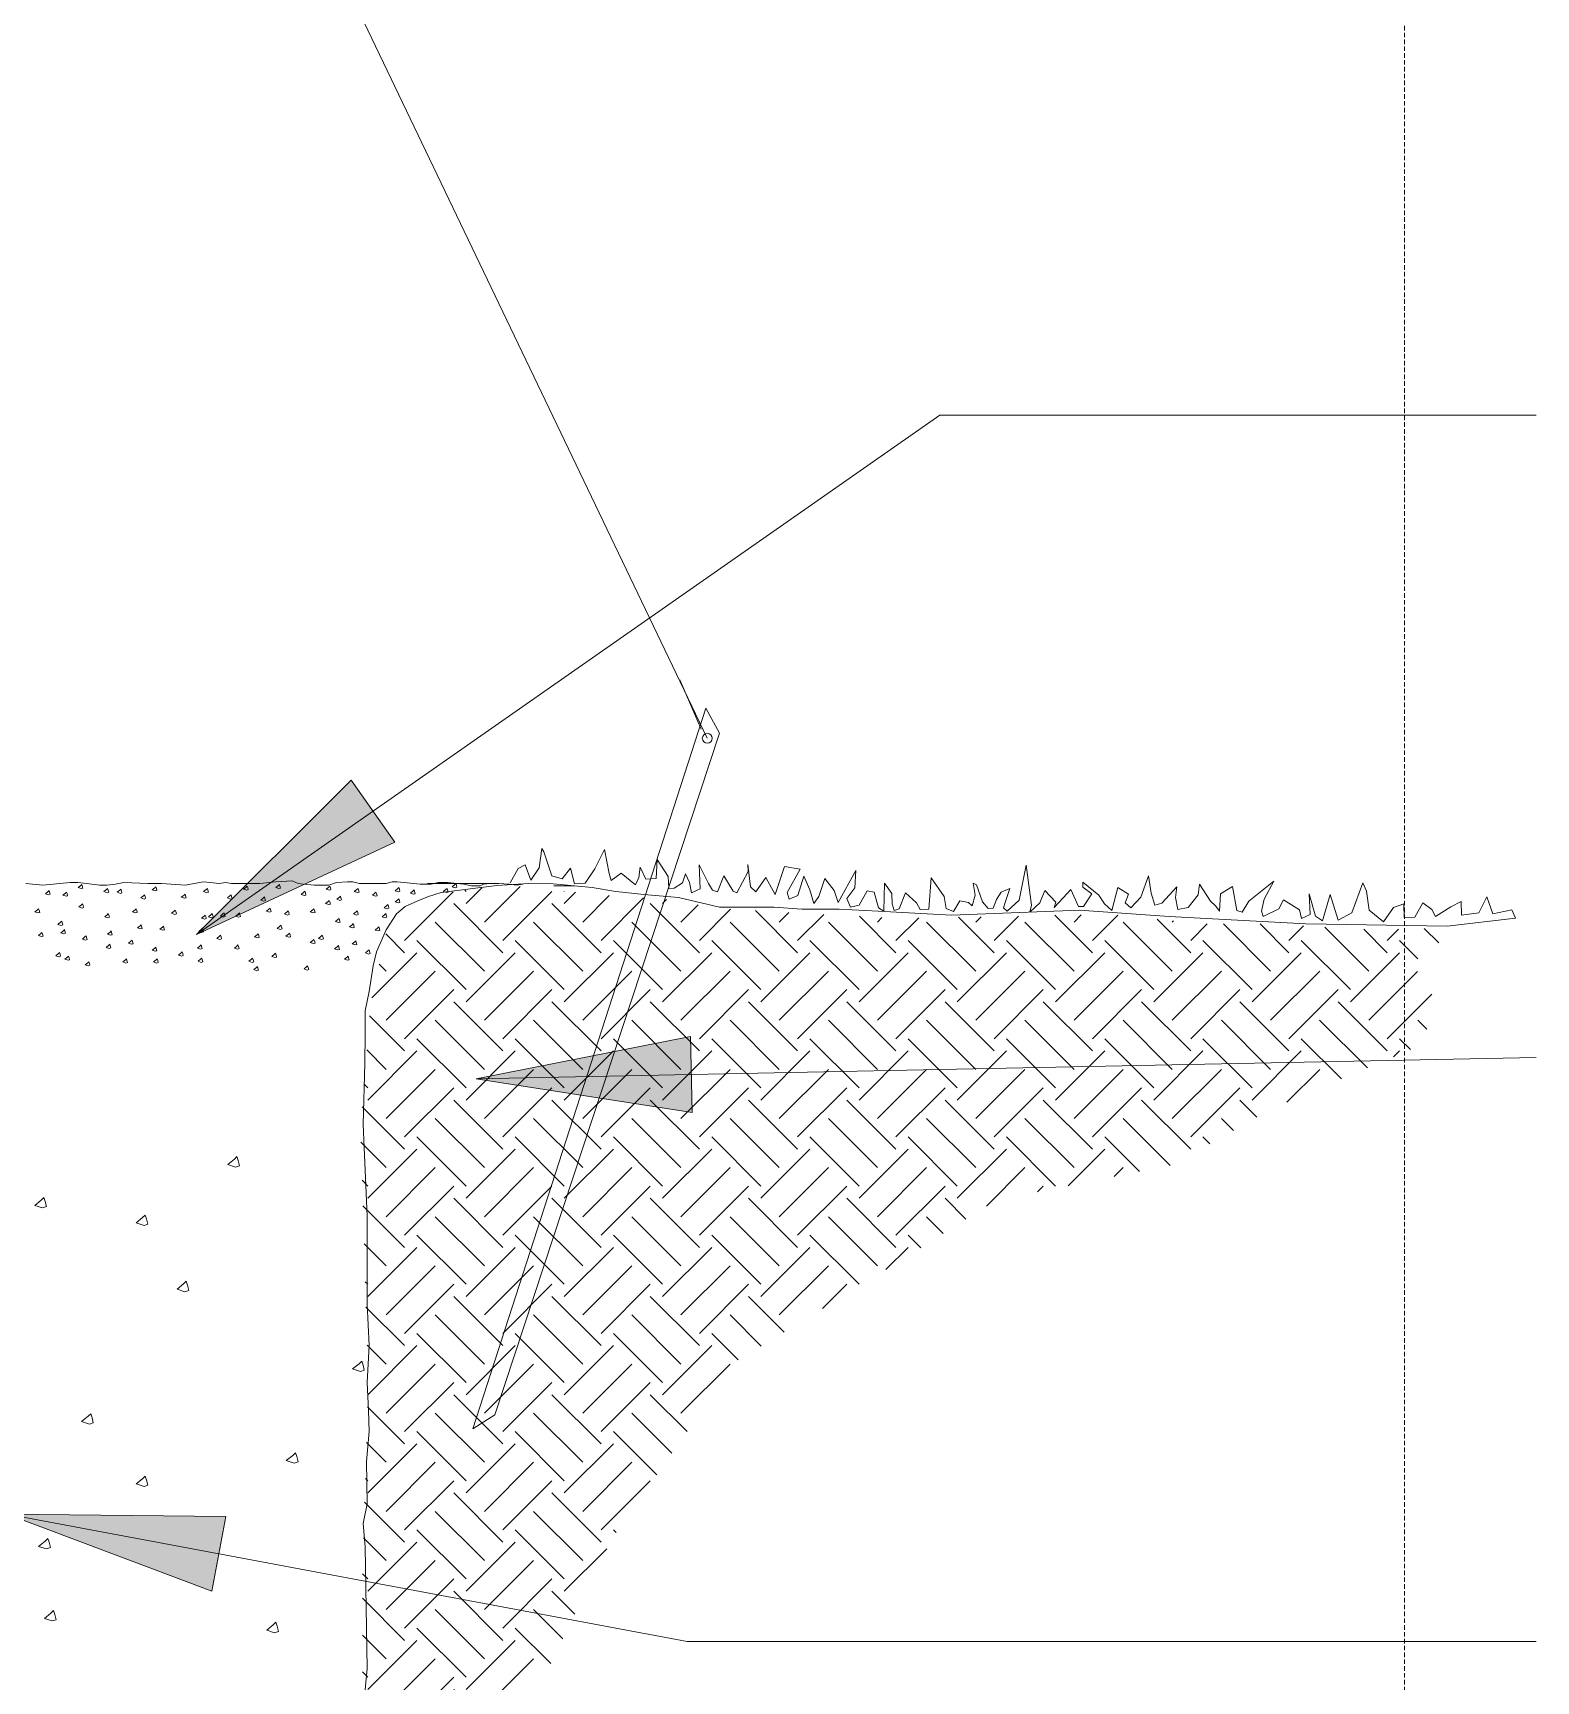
# Model space of a CAD drawing. Header units: millimetres. Extents: x 5357 to 259384, y -16348 to 109893.
# Drawn here: x 253406 to 254977, y 8858 to 10580 of the extents above; entities that cross this region are included whole.
import ezdxf

# ---------------------------------------------------------------- set-up
doc = ezdxf.new("R2010")
doc.units = ezdxf.units.MM
doc.linetypes.add('Demolished', pattern=[7.14375, 4.7625, -2.38125])
for name, color, linetype, lineweight in [('0-5', 250, 'Continuous', 18), ('A-DETL-DEMO', 6, 'Demolished', 18), ('G-ANNO-TEXT-1', 7, 'Continuous', 9), ('LSA', 250, 'Continuous', 18)]:
    doc.layers.add(name, color=color, linetype=linetype, lineweight=lineweight)

# ---------------------------------------------------------------- blocks, each defined once
blk = doc.blocks.new('CAY XANH_CHI TIET TRONG CAY 2_dwg-2201643-CẢNH QUAN_CHI TIẾT TRỒNG CÂY')
at = {"layer": 'LSA'}
h = blk.add_hatch(dxfattribs=at)
h.set_pattern_fill('FP_62', color=256, style=0, pattern_type=2)
h.set_pattern_definition([(45, (-2203349.3, -351054.77), (0, 102.6719046), [72.6, -72.6]), (45, (-2203368.55, -351035.52), (0, 102.6719046), [72.6, -72.6]), (45, (-2203387.8, -351016.27), (0, 102.6719046), [72.6, -72.6]), (135, (-2203387.8, -351003.436), (-102.6719046, 7e-15), [72.6, -72.6]), (135, (-2203368.55, -350984.185), (-102.6719046, 7e-15), [72.6, -72.6]), (135, (-2203349.3, -350964.934), (-102.6719046, 7e-15), [72.6, -72.6])])
h.paths.add_polyline_path([(9553, 8633.2), (9690.3, 8643.5), (9798.8, 8850.3), (9874.6, 9005.9), (10005.7, 9192.3), (10169.6, 9292.6), (10276.1, 9360.2), (10460.5, 9397), (10567, 9457), (10724.7, 9524), (10732.9, 9583.4), (10708.3, 9608), (10739.1, 9624.3), (10739.1, 9644.8), (10671.5, 9642.8), (10560.9, 9648.9), (10494.3, 9648.9), (10394.9, 9659.2), (10276.1, 9656.7), (10167.6, 9655.1), (9981.1, 9665.3), (9944.3, 9673.5), (9860.3, 9679.6), (9762, 9689.9), (9675.9, 9677.6), (9641.1, 9648.9), (9622.7, 9565), (9612.4, 9433.9), (9620.6, 9167.7), (9614.5, 8973.2), (9614.5, 8821.6), (9602.2, 8723.3), (9540.7, 8643.5)])
at = {"layer": '0-5'}
for p, q in [((9682.5, 9691.4), (9749.5, 9691.4)), ((9814.5, 9688.8), (9836.1, 9688.8)), ((9649.1, 9658), (9649.1, 9658))]:
    blk.add_line(p, q, dxfattribs=at)
at = {"layer": 'LSA'}
for p, q in [((8925.1, 12034), (9974.8, 9843)), ((9946.1, 9904.1), (9968.3, 9852.5))]:
    blk.add_line(p, q, dxfattribs=at)
at = {"layer": 'LSA', "flags": 128}
for points in [[(9973.3, 9874.6), (9729.7, 9121.1), (9752.6, 9136), (9987.6, 9848.2)], [(9283.2, 9680.5), (9285.9, 9682.7), (9287, 9683.8), (9287.6, 9682.1), (9288.1, 9680), (9286.5, 9679.4)], [(9301.4, 9679), (9304.2, 9681.2), (9305.3, 9682.3), (9305.8, 9680.7), (9306.3, 9678.5), (9304.7, 9677.9)], [(9317.4, 9687), (9320.1, 9689.2), (9321.2, 9690.3), (9321.7, 9688.7), (9322.3, 9686.5), (9320.6, 9685.9)], [(9344.4, 9682.7), (9347.1, 9684.9), (9348.2, 9686), (9348.8, 9684.3), (9349.3, 9682.1), (9347.7, 9681.6)], [(9358.2, 9682), (9361, 9684.1), (9362.1, 9685.2), (9362.6, 9683.6), (9363.2, 9681.4), (9361.5, 9680.9)], [(9394.8, 9684.5), (9397.5, 9686.7), (9398.6, 9687.8), (9399.2, 9686.2), (9399.7, 9684), (9398.1, 9683.4)], [(9448.5, 9682.7), (9451.3, 9684.9), (9452.4, 9686), (9452.9, 9684.3), (9453.5, 9682.1), (9451.8, 9681.6)], [(9490.3, 9685.4), (9493, 9687.5), (9494.1, 9688.6), (9494.7, 9687), (9495.2, 9684.8), (9493.6, 9684.3)], [(9523.8, 9687), (9526.6, 9689.2), (9527.7, 9690.3), (9528.2, 9688.7), (9528.8, 9686.5), (9527.1, 9685.9)], [(9550.5, 9679.8), (9553.2, 9682), (9554.3, 9683.1), (9554.9, 9681.4), (9555.4, 9679.2), (9553.8, 9678.7)], [(9576.6, 9685.4), (9579.4, 9687.5), (9580.4, 9688.6), (9581, 9687), (9581.5, 9684.8), (9579.9, 9684.3)], [(9605.9, 9682.8), (9608.7, 9685), (9609.8, 9686.1), (9610.3, 9684.5), (9610.9, 9682.3), (9609.2, 9681.7)], [(9624.8, 9679), (9627.5, 9681.2), (9628.6, 9682.3), (9629.1, 9680.7), (9629.7, 9678.5), (9628.1, 9677.9)], [(9648.7, 9683.7), (9651.4, 9685.9), (9652.5, 9687), (9653.1, 9685.3), (9653.6, 9683.1), (9652, 9682.6)], [(9664.6, 9681.2), (9667.3, 9683.4), (9668.4, 9684.5), (9669, 9682.8), (9669.5, 9680.6), (9667.9, 9680.1)], [(9698.9, 9682.8), (9701.7, 9685), (9702.8, 9686.1), (9703.3, 9684.5), (9703.9, 9682.3), (9702.2, 9681.7)], [(9708.2, 9687.9), (9710.9, 9690.1), (9712, 9691.2), (9712.6, 9689.5), (9713.1, 9687.3), (9711.5, 9686.8)], [(9272.3, 9661.6), (9275, 9663.8), (9276.1, 9664.9), (9276.7, 9663.2), (9277.2, 9661), (9275.6, 9660.5)], [(9318.2, 9666.7), (9320.9, 9668.9), (9322, 9670), (9322.5, 9668.3), (9323.1, 9666.1), (9321.5, 9665.6)], [(9374.2, 9661.6), (9377, 9663.8), (9378.1, 9664.9), (9378.6, 9663.2), (9379.2, 9661), (9377.5, 9660.5)], [(9383, 9676.1), (9385.7, 9678.3), (9386.8, 9679.4), (9387.4, 9677.8), (9387.9, 9675.6), (9386.3, 9675)], [(9425.2, 9676.9), (9428, 9679.1), (9429.1, 9680.1), (9429.6, 9678.5), (9430.2, 9676.3), (9428.5, 9675.8)], [(9473.3, 9676.1), (9476, 9678.3), (9477.1, 9679.4), (9477.7, 9677.8), (9478.2, 9675.6), (9476.6, 9675)], [(9508.2, 9673.9), (9511, 9676.1), (9512.1, 9677.2), (9512.6, 9675.6), (9513.2, 9673.4), (9511.5, 9672.9)], [(9514.1, 9662.3), (9516.8, 9664.5), (9517.9, 9665.6), (9518.5, 9663.9), (9519, 9661.8), (9517.4, 9661.2)], [(9559.9, 9661.6), (9562.7, 9663.8), (9563.8, 9664.9), (9564.3, 9663.2), (9564.9, 9661), (9563.2, 9660.5)], [(9576, 9670.3), (9578.7, 9672.5), (9579.8, 9673.6), (9580.4, 9672), (9580.9, 9669.8), (9579.3, 9669.2)], [(9587.6, 9674.7), (9590.4, 9676.9), (9591.5, 9678), (9592, 9676.3), (9592.6, 9674.1), (9590.9, 9673.6)], [(9637.1, 9665.9), (9639.9, 9668.1), (9641, 9669.2), (9641.5, 9667.6), (9642.1, 9665.4), (9640.4, 9664.8)], [(9648.7, 9672), (9651.4, 9674.1), (9652.5, 9675.2), (9653.1, 9673.6), (9653.6, 9671.4), (9652, 9670.9)], [(9296.3, 9648.5), (9299.1, 9650.7), (9300.2, 9651.8), (9300.7, 9650.1), (9301.3, 9647.9), (9299.6, 9647.4)], [(9345.1, 9656.5), (9347.9, 9658.7), (9348.9, 9659.8), (9349.5, 9658.1), (9350, 9655.9), (9348.4, 9655.4)], [(9379.3, 9644.8), (9382.1, 9647), (9383.2, 9648.1), (9383.7, 9646.5), (9384.3, 9644.3), (9382.6, 9643.7)], [(9402.6, 9643.4), (9405.4, 9645.6), (9406.5, 9646.7), (9407, 9645), (9407.6, 9642.8), (9405.9, 9642.3)], [(9415, 9660.1), (9417.8, 9662.3), (9418.9, 9663.4), (9419.4, 9661.8), (9420, 9659.6), (9418.3, 9659)], [(9446.3, 9655), (9449.1, 9657.2), (9450.2, 9658.3), (9450.7, 9656.7), (9451.3, 9654.5), (9449.6, 9653.9)], [(9453.6, 9656.5), (9456.4, 9658.7), (9457.5, 9659.8), (9458, 9658.1), (9458.6, 9655.9), (9456.9, 9655.4)], [(9466, 9657.2), (9468.7, 9659.4), (9469.8, 9660.5), (9470.4, 9658.8), (9470.9, 9656.7), (9469.3, 9656.1)], [(9482, 9657.2), (9484.8, 9659.4), (9485.9, 9660.5), (9486.4, 9658.8), (9487, 9656.7), (9485.3, 9656.1)], [(9525.5, 9644.3), (9528.2, 9646.5), (9529.3, 9647.6), (9529.9, 9646), (9530.4, 9643.8), (9528.8, 9643.2)], [(9533, 9659.4), (9535.7, 9661.6), (9536.8, 9662.7), (9537.4, 9661), (9537.9, 9658.8), (9536.3, 9658.3)], [(9586.2, 9651.4), (9588.9, 9653.6), (9590, 9654.7), (9590.6, 9653), (9591.1, 9650.8), (9589.5, 9650.3)], [(9600.9, 9646), (9603.7, 9648.2), (9604.7, 9649.3), (9605.3, 9647.6), (9605.8, 9645.4), (9604.2, 9644.9)], [(9605.1, 9659.4), (9607.8, 9661.6), (9608.9, 9662.7), (9609.5, 9661), (9610, 9658.8), (9608.4, 9658.3)], [(9635, 9656.5), (9637.7, 9658.7), (9638.8, 9659.8), (9639.3, 9658.1), (9639.9, 9655.9), (9638.2, 9655.4)], [(9275.8, 9636.8), (9278.5, 9639), (9279.6, 9640.1), (9280.2, 9638.4), (9280.7, 9636.2), (9279.1, 9635.7)], [(9299.2, 9639.7), (9302, 9641.9), (9303.1, 9643), (9303.6, 9641.4), (9304.2, 9639.2), (9302.5, 9638.6)], [(9321.8, 9633.2), (9324.5, 9635.4), (9325.6, 9636.5), (9326.2, 9634.8), (9326.7, 9632.6), (9325.1, 9632.1)], [(9348, 9638.3), (9350.8, 9640.5), (9351.9, 9641.6), (9352.4, 9639.9), (9353, 9637.7), (9351.3, 9637.2)], [(9369.9, 9628.8), (9372.6, 9631), (9373.7, 9632.1), (9374.3, 9630.5), (9374.8, 9628.3), (9373.2, 9627.7)], [(9443.4, 9641.2), (9446.2, 9643.4), (9447.3, 9644.5), (9447.8, 9642.8), (9448.4, 9640.6), (9446.7, 9640.1)], [(9462.4, 9633.9), (9465.1, 9636.1), (9466.2, 9637.2), (9466.7, 9635.6), (9467.3, 9633.4), (9465.6, 9632.8)], [(9501.7, 9635.4), (9504.4, 9637.6), (9505.5, 9638.7), (9506.1, 9637), (9506.6, 9634.8), (9505, 9634.3)], [(9534.5, 9636.1), (9537.2, 9638.3), (9538.3, 9639.4), (9538.8, 9637.7), (9539.4, 9635.5), (9537.7, 9635)], [(9559.9, 9629.5), (9562.7, 9631.7), (9563.8, 9632.8), (9564.3, 9631.2), (9564.9, 9629), (9563.2, 9628.4)], [(9568.7, 9633.9), (9571.4, 9636.1), (9572.5, 9637.2), (9573.1, 9635.6), (9573.6, 9633.4), (9572, 9632.8)], [(9603.6, 9628.1), (9606.4, 9630.3), (9607.5, 9631.4), (9608, 9629.7), (9608.6, 9627.5), (9606.9, 9627)], [(9627.7, 9642.6), (9630.4, 9644.8), (9631.5, 9645.9), (9632.1, 9644.3), (9632.6, 9642.1), (9631, 9641.6)], [(9294.1, 9615.7), (9296.9, 9617.9), (9298, 9619), (9298.5, 9617.4), (9299.1, 9615.2), (9297.4, 9614.6)], [(9303.6, 9612.1), (9306.3, 9614.3), (9307.4, 9615.4), (9308, 9613.7), (9308.5, 9611.5), (9306.9, 9611)], [(9346.6, 9624.4), (9349.3, 9626.6), (9350.4, 9627.7), (9351, 9626.1), (9351.5, 9623.9), (9349.9, 9623.4)], [(9364, 9609.2), (9366.8, 9611.4), (9367.9, 9612.5), (9368.4, 9610.8), (9369, 9608.6), (9367.3, 9608.1)], [(9394.6, 9621.5), (9397.4, 9623.7), (9398.5, 9624.8), (9399, 9623.2), (9399.6, 9621), (9397.9, 9620.4)], [(9396.1, 9609.2), (9398.8, 9611.4), (9399.9, 9612.5), (9400.5, 9610.8), (9401, 9608.6), (9399.4, 9608.1)], [(9422.3, 9616.4), (9425, 9618.6), (9426.1, 9619.7), (9426.7, 9618.1), (9427.2, 9615.9), (9425.6, 9615.3)], [(9442, 9623.7), (9444.7, 9625.9), (9445.8, 9627), (9446.4, 9625.4), (9446.9, 9623.2), (9445.3, 9622.6)], [(9442.7, 9609.9), (9445.4, 9612.1), (9446.5, 9613.2), (9447.1, 9611.5), (9447.6, 9609.3), (9446, 9608.8)], [(9480.6, 9623.7), (9483.3, 9625.9), (9484.4, 9627), (9485, 9625.4), (9485.5, 9623.2), (9483.9, 9622.6)], [(9495.9, 9609.9), (9498.6, 9612.1), (9499.7, 9613.2), (9500.2, 9611.5), (9500.8, 9609.3), (9499.1, 9608.8)], [(9519.9, 9615), (9522.6, 9617.2), (9523.7, 9618.3), (9524.3, 9616.6), (9524.8, 9614.4), (9523.2, 9613.9)], [(9585.4, 9623), (9588.2, 9625.2), (9589.3, 9626.3), (9589.8, 9624.6), (9590.4, 9622.4), (9588.7, 9621.9)], [(9595.6, 9612.1), (9598.4, 9614.3), (9599.5, 9615.4), (9600, 9613.7), (9600.6, 9611.5), (9598.9, 9611)], [(9617.5, 9618.6), (9620.2, 9620.8), (9621.3, 9621.9), (9621.9, 9620.3), (9622.4, 9618.1), (9620.8, 9617.5)], [(9324.7, 9606.3), (9327.5, 9608.4), (9328.6, 9609.5), (9329.1, 9607.9), (9329.7, 9605.7), (9328, 9605.2)], [(9501, 9601.2), (9503.7, 9603.3), (9504.8, 9604.4), (9505.3, 9602.8), (9505.9, 9600.6), (9504.2, 9600.1)], [(9553.4, 9601.9), (9556.1, 9604.1), (9557.2, 9605.2), (9557.8, 9603.5), (9558.3, 9601.3), (9556.7, 9600.8)], [(9473.7, 9397.6), (9480.6, 9403.1), (9483.3, 9405.8), (9484.7, 9401.7), (9486, 9396.2), (9481.9, 9394.8)], [(9272, 9354.8), (9278.9, 9360.3), (9281.6, 9363), (9283, 9358.9), (9284.3, 9353.5), (9280.2, 9352.1)], [(9377.9, 9336.5), (9384.8, 9342), (9387.5, 9344.7), (9388.9, 9340.6), (9390.3, 9335.1), (9386.2, 9333.8)], [(9420.7, 9267.3), (9427.6, 9272.7), (9430.3, 9275.5), (9431.7, 9271.4), (9433.1, 9265.9), (9429, 9264.5)], [(9604.1, 9183.8), (9611, 9189.2), (9613.7, 9192), (9615.1, 9187.9), (9616.4, 9182.4), (9612.3, 9181)], [(9320.9, 9128.8), (9327.8, 9134.3), (9330.5, 9137), (9331.9, 9132.9), (9333.2, 9127.4), (9329.1, 9126)], [(9534.8, 9088.1), (9541.7, 9093.5), (9544.4, 9096.3), (9545.8, 9092.2), (9547.2, 9086.7), (9543.1, 9085.3)], [(9377.9, 9063.6), (9384.8, 9069.1), (9387.5, 9071.8), (9388.9, 9067.7), (9390.3, 9062.2), (9386.2, 9060.9)], [(9276.1, 8998.4), (9282.9, 9003.9), (9285.7, 9006.7), (9287, 9002.6), (9288.4, 8997.1), (9284.3, 8995.7)], [(9282.2, 8923.1), (9289, 8928.6), (9291.8, 8931.3), (9293.2, 8927.2), (9294.5, 8921.7), (9290.4, 8920.4)], [(9514.5, 8910.9), (9521.3, 8916.4), (9524.1, 8919.1), (9525.4, 8915), (9526.8, 8909.5), (9522.7, 8908.1)]]:
    blk.add_lwpolyline(points, close=True, dxfattribs=at)
for points in [[(9768.8, 9691.9), (9777.3, 9706.8), (9784.4, 9710.7), (9790.5, 9694.6), (9799.1, 9707.7), (9801.9, 9727.8), (9803.9, 9724.2), (9812.2, 9699.1), (9823.2, 9696), (9831.8, 9707.2), (9836.1, 9691), (9847, 9691.5), (9857.3, 9706.4), (9867.4, 9726.8), (9872.1, 9701.6), (9874.2, 9694.4), (9879.5, 9698.3), (9884.8, 9702.1), (9899.8, 9690), (9903.2, 9697.4), (9904.5, 9708.4), (9910.5, 9695.9), (9921.4, 9696.3), (9922.4, 9716.4), (9934, 9698.7), (9934.5, 9686), (9940, 9686.2), (9948.8, 9692), (9952.1, 9701.2), (9956.1, 9692.3), (9958.4, 9681.5), (9967.3, 9685.5), (9966.2, 9710.9), (9976.1, 9691.3), (9980.1, 9684.2), (9985.6, 9682.6), (9992.2, 9699.2), (10001.9, 9683.3), (10005.6, 9681.6), (10017.4, 9703.9), (10017.1, 9711.1), (10019.9, 9687.6), (10025.6, 9682.4), (10035.9, 9697.4), (10045.7, 9679.6), (10055.4, 9709.1), (10071.9, 9706.1), (10058.3, 9681.9), (10060.4, 9674.8), (10069.4, 9678.8), (10075.8, 9699), (10081.9, 9684.7), (10086.1, 9670.4), (10091.2, 9677.8), (10097.7, 9696.3), (10107.3, 9683.9), (10111.5, 9671.4), (10130.1, 9704.9), (10129, 9686.6), (10120.4, 9675.4), (10124.4, 9666.5), (10133.4, 9668.7), (10141.9, 9683.5), (10149.2, 9682), (10153.5, 9665.8), (10159.1, 9662.4), (10159.8, 9691.5), (10167.5, 9680.9), (10167.9, 9670.1), (10170, 9662.9), (10175.4, 9664.9), (10182, 9681.5), (10193.3, 9671.1), (10197.2, 9664), (10206.3, 9664.4), (10208.6, 9697.2), (10222.1, 9677.7), (10224.5, 9665.1), (10231.9, 9661.8), (10238.7, 9673), (10247.8, 9671.5), (10251.6, 9668), (10254.8, 9679.1), (10252.5, 9691.7), (10256.2, 9690), (10262.4, 9672.1), (10268.1, 9665.1), (10273.6, 9665.3), (10276.8, 9674.5), (10282, 9682), (10290.9, 9686), (10286, 9671.3), (10284.4, 9665.7), (10288.2, 9662.3), (10300.5, 9673.7), (10308.1, 9710.3), (10313.4, 9668.7), (10311.9, 9661.4), (10322.4, 9670.9), (10327.3, 9683.8), (10338.8, 9671.6), (10337.2, 9666.1), (10351.1, 9681.2), (10354.6, 9685), (10362.6, 9667.1), (10368, 9667.3), (10376.6, 9680.4), (10367.2, 9687.3), (10367, 9692.7), (10383.9, 9678.9), (10389.7, 9670), (10397.3, 9663.1), (10403.6, 9687), (10414.8, 9680.1), (10411.5, 9670.9), (10417.2, 9665.7), (10427.6, 9677), (10435.8, 9699.2), (10438.4, 9681.1), (10442.5, 9668.6), (10449.7, 9670.7), (10465.4, 9687.7), (10464, 9676.7), (10466.3, 9664.1), (10477.1, 9666.3), (10487.5, 9679.5), (10488.9, 9690.4), (10500.5, 9672.7), (10506.2, 9667.5), (10510, 9662.2), (10511.1, 9680.5), (10523.5, 9688.2), (10528.2, 9663), (10533.7, 9661.4), (10540.5, 9672.6), (10566.9, 9693.6), (10556.8, 9675), (10553.7, 9662.2), (10555.7, 9656.8), (10571.8, 9664.8), (10576.8, 9674), (10593.6, 9663.8), (10595.8, 9654.8), (10604.7, 9658.8), (10603.8, 9680.6), (10610.2, 9657.2), (10617.7, 9652.1), (10625.7, 9679.7), (10634.1, 9652.8), (10648.3, 9660.6), (10659.7, 9692), (10663.7, 9683.1), (10666.4, 9663.2), (10681.4, 9651.1), (10691.7, 9666), (10702.4, 9670.1), (10703, 9655.6), (10713.9, 9656), (10722.4, 9670.9), (10731.8, 9664), (10735.7, 9656.9), (10751.7, 9666.7), (10762.3, 9672.5), (10762.9, 9658), (10781, 9660.6), (10789.4, 9677.3), (10795.6, 9659.4), (10815.4, 9663.8), (10819.4, 9654.9)], [(9616.1, 8837.7), (9619.4, 8870.8), (9617.3, 8997.8), (9615.2, 9022.4), (9619.3, 9042.8), (9618.6, 9087.1), (9621.4, 9118.6), (9620.8, 9140.4), (9619.3, 9169.6), (9621.4, 9208.4), (9619.3, 9251.4), (9619.3, 9290.2), (9619.3, 9329.1), (9619.3, 9343.4), (9615.2, 9439.5), (9616.8, 9503.5), (9617.3, 9533.6), (9617.3, 9558.1), (9621.6, 9578.3), (9625.5, 9605.1), (9629.1, 9619.7), (9639.3, 9642.7), (9650, 9659.4), (9659, 9667.2), (9672.3, 9673), (9683.4, 9677.6), (9696.7, 9681.7), (9755, 9689.2), (9788.2, 9691.3), (9813.7, 9691), (9854.6, 9686.9), (9879.1, 9682.8), (9908.4, 9679.7), (9944.6, 9676.7), (9987.6, 9666.5), (10044.8, 9666.5), (10073.5, 9664.4), (10112.4, 9664.4), (10153.3, 9662.4), (10229.9, 9658.1), (10363.6, 9663.2), (10457.5, 9656.8), (10600.1, 9649.1), (10748, 9646.5), (10819.4, 9654.9)], [(9262.6, 9691.4), (9280.5, 9689.6), (9298.3, 9691.4), (9309, 9692.3), (9317, 9692.3), (9326, 9691.4), (9340.2, 9689.6), (9347.4, 9689.6), (9356.3, 9690.5), (9365.2, 9692.3), (9390.2, 9691.4), (9404.5, 9691.4), (9429.5, 9689.6), (9434.8, 9690.5), (9448.2, 9693.1), (9465.1, 9691.4), (9471.4, 9692.3), (9477.6, 9691.4), (9491, 9691.4), (9507.1, 9691.4), (9524, 9693.1), (9541, 9694), (9547.2, 9691.4), (9552.6, 9690.5), (9564.2, 9689.6), (9579.3, 9689.6), (9587.4, 9692.3), (9599, 9693.1), (9604.3, 9693.1), (9611.5, 9691.4), (9619.5, 9691.4), (9627.5, 9691.4), (9639.1, 9691.4), (9645.4, 9693.1), (9650.7, 9693.1), (9657.8, 9692.3), (9674.8, 9690.5), (9686.4, 9690.5), (9693.5, 9692.3), (9703.3, 9692.3), (9720.3, 9690.5), (9728.3, 9688.7), (9737.3, 9688.7), (9740.8, 9690.5), (9748, 9691.4), (9756.9, 9691.4), (9767.6, 9690.5), (9775.6, 9689.6), (9781.9, 9690.5)]]:
    blk.add_lwpolyline(points, dxfattribs=at)
at = {"layer": 'LSA'}
blk.add_circle((9974.8, 9843), 5.22, dxfattribs=at)

msp = doc.modelspace()

# ---------------------------------------------------------------- hatches: boundary and pattern name
at = {"layer": 'G-ANNO-TEXT-1'}
for points in [[(253577.5, 9637.9), (253784.6, 9734.3), (253739.1, 9799.3)], [(253869.5, 9486.9), (254095.2, 9451.8), (254093.6, 9531.2)], [(253379.5, 9032.2), (253593.4, 8951.7), (253608, 9029.7)]]:
    msp.add_hatch(color=256, dxfattribs=at).paths.add_polyline_path(points)

# ---------------------------------------------------------------- linework, layer by layer
at = {"layer": 'A-DETL-DEMO'}
msp.add_line((254839.5, 15223.9), (254839.5, 7622.1), dxfattribs=at)
at = {"layer": 'G-ANNO-TEXT-1'}
for p, q in [((253577.5, 9637.9), (254354.2, 10180.9)), ((254354.2, 10180.9), (254977, 10180.9)), ((253739.1, 9799.3), (253577.5, 9637.9)), ((253784.6, 9734.3), (253739.1, 9799.3)), ((253577.5, 9637.9), (253784.6, 9734.3)), ((254093.6, 9531.2), (253869.5, 9486.9)), ((254095.2, 9451.8), (254093.6, 9531.2)), ((253869.5, 9486.9), (254977, 9509.4)), ((253869.5, 9486.9), (254095.2, 9451.8)), ((253379.5, 9032.2), (253593.4, 8951.7)), ((253608, 9029.7), (253379.5, 9032.2)), ((253379.5, 9032.2), (254090.1, 8898.8)), ((253593.4, 8951.7), (253608, 9029.7)), ((254090.1, 8898.8), (254977, 8898.8))]:
    msp.add_line(p, q, dxfattribs=at)

# ---------------------------------------------------------------- block references
at = {"layer": 'LSA'}
msp.add_blockref('CAY XANH_CHI TIET TRONG CAY 2_dwg-2201643-CẢNH QUAN_CHI TIẾT TRỒNG CÂY', (244136.3, 0), dxfattribs=at)

doc.saveas('drawing.dxf')
